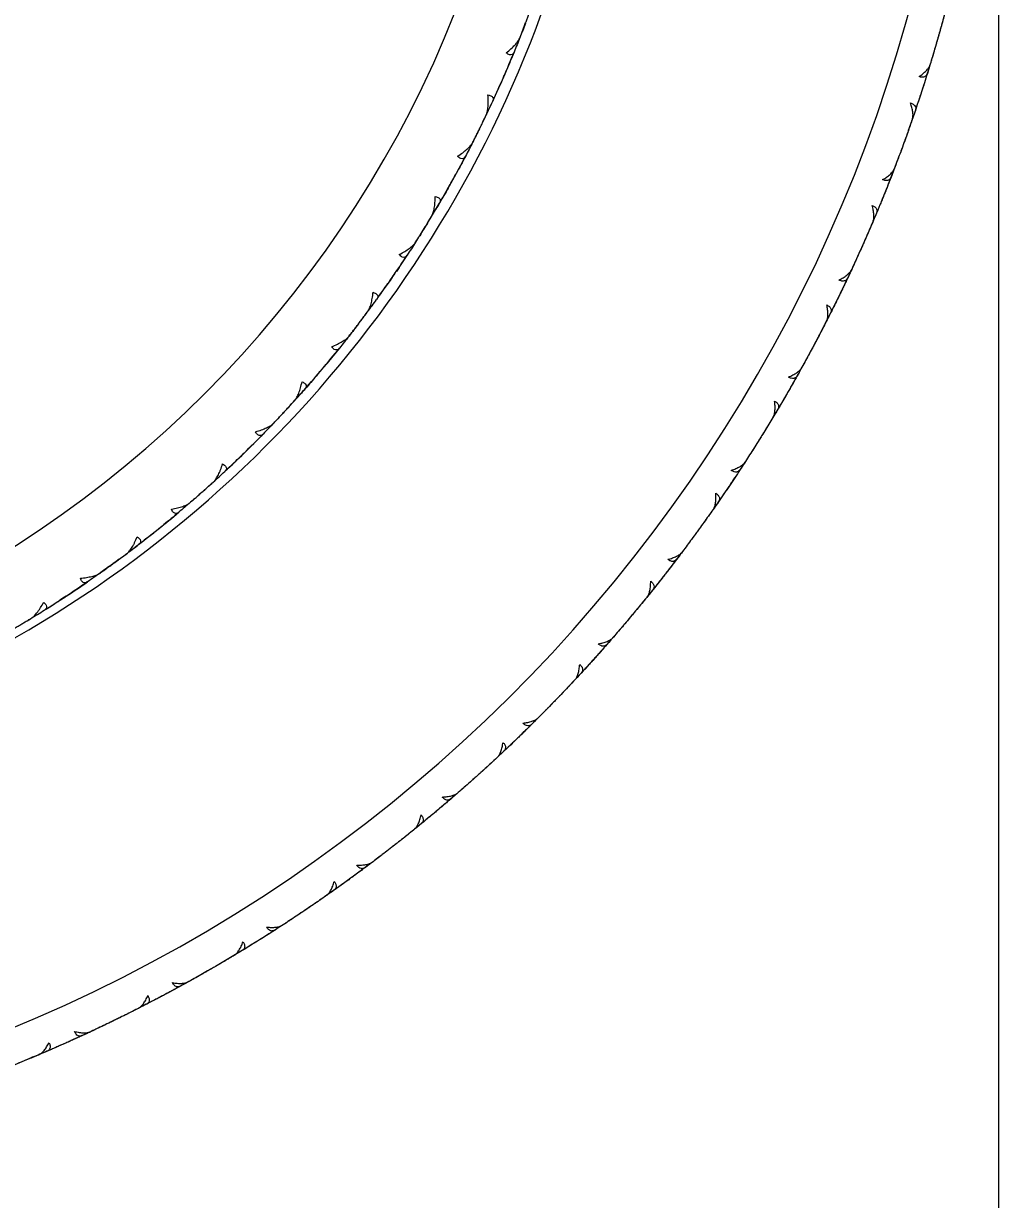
# Model space of a CAD drawing. Extents: x 1661 to 2451, y 0 to 579.
# Drawn here: x 2175.71 to 2189.65, y 501.89 to 518.7 of the extents above; entities that cross this region are included whole.
import ezdxf

# ---------------------------------------------------------------- set-up
doc = ezdxf.new("R2010")
doc.units = 0
doc.header["$LTSCALE"] = 10
doc.header["$MEASUREMENT"] = 0
doc.header["$PDMODE"] = 3
doc.header["$PDSIZE"] = -10
doc.layers.get('0').update_dxf_attribs({"linetype": 'CONTINUOUS'})
doc.layers.get('DEFPOINTS').update_dxf_attribs({"linetype": 'CONTINUOUS'})
doc.layers.add('1', color=7, linetype='CONTINUOUS')
doc.layers.add('2', color=7, linetype='CONTINUOUS', true_color=0xffffff)
doc.styles.add('Daelim Dimension', font='')
doc.styles.get('Daelim Dimension').set_extended_font_data('나눔고딕')
doc.dimstyles.new('DEFAULT', dxfattribs={"dimscale": 2, "dimtxt": 2, "dimasz": 2, "dimexe": 0, "dimexo": 2, "dimgap": 1, "dimtad": 1, "dimdec": 0, "dimzin": 9, "dimdsep": 46, "dimtxsty": 'Daelim Dimension', "dimcen": 0.5, "dimclrd": 5, "dimclre": 5, "dimclrt": 256, "dimadec": 1, "dimazin": 0, "dimtfac": 1, "dimtdec": 0, "dimtix": 1, "dimtmove": 0, "dimatfit": 3, "dimfxl": 1, "dimtolj": 1, "dimtzin": 1, "dimlwd": 9, "dimlwe": 9, "dimarcsym": 0})

# ---------------------------------------------------------------- blocks, each defined once
blk = doc.blocks.new('*D14')
at = {"color": 5, "lineweight": 9, "ltscale": 0.5, "transparency": 16777216}
for p, q in [((2017.276, 520.671), (2017.276, 490.276)), ((2189.649, 520.674), (2189.649, 490.276)), ((2021.276, 492.276), (2185.649, 492.276))]:
    blk.add_line(p, q, dxfattribs=at)
at = {"color": 5, "ltscale": 0.5, "transparency": 16777216}
for points in [[(2021.276, 492.943), (2021.276, 491.609), (2017.276, 492.276)], [(2185.649, 492.943), (2185.649, 491.609), (2189.649, 492.276)]]:
    blk.add_solid(points, dxfattribs=at)
at = {"layer": 'DEFPOINTS', "color": 0, "ltscale": 0.5, "transparency": 16777216}
for p in [(2017.276, 524.671), (2189.649, 524.674), (2189.649, 492.276)]:
    blk.add_point(p, dxfattribs=at)
at = {"color": 7, "ltscale": 0.5, "transparency": 16777216, "insert": (2103.463, 499.67), "char_height": 10, "attachment_point": 5, "style": 'Daelim Dimension'}
blk.add_mtext('\\A1;172', dxfattribs=at)

msp = doc.modelspace()

# ---------------------------------------------------------------- linework, layer by layer
at = {"layer": '1', "color": 7, "linetype": 'Continuous', "lineweight": 13}
msp.add_arc((2167.149, 524.674), 22, 207.2194, 0, dxfattribs=at)
at = {"layer": '1', "color": 7, "linetype": 'Continuous', "lineweight": 18}
msp.add_arc((2167.149, 524.674), 17, 252.7341, 349.8834, dxfattribs=at)
for points in [[(2188.913, 518.962), (2188.894, 518.891), (2188.855, 518.747), (2188.816, 518.604), (2188.795, 518.533)], [(2188.84, 518.692), (2188.838, 518.685), (2188.836, 518.678), (2188.834, 518.671)], [(2188.76, 518.41), (2188.74, 518.339), (2188.698, 518.197), (2188.654, 518.055), (2188.632, 517.984)], [(2188.778, 518.472), (2188.772, 518.451), (2188.766, 518.431), (2188.76, 518.411)], [(2188.795, 518.533), (2188.79, 518.512), (2188.784, 518.492), (2188.778, 518.472)], [(2188.72, 518.273), (2188.716, 518.259), (2188.712, 518.246), (2188.708, 518.232)], [(2188.654, 518.054), (2188.626, 517.963), (2188.597, 517.872), (2188.568, 517.781)], [(2188.568, 517.781), (2188.561, 517.761), (2188.555, 517.741), (2188.548, 517.721)], [(2188.528, 517.66), (2188.493, 517.553), (2188.457, 517.446), (2188.421, 517.339)], [(2188.548, 517.721), (2188.542, 517.701), (2188.535, 517.68), (2188.529, 517.66)], [(2188.461, 517.458), (2188.437, 517.388), (2188.389, 517.248), (2188.339, 517.108), (2188.314, 517.038)], [(2188.37, 517.194), (2188.367, 517.187), (2188.365, 517.18), (2188.363, 517.173)], [(2188.271, 516.918), (2188.245, 516.849), (2188.193, 516.71), (2188.14, 516.571), (2188.113, 516.502)], [(2188.293, 516.978), (2188.285, 516.958), (2188.278, 516.938), (2188.271, 516.918)], [(2188.314, 517.038), (2188.307, 517.018), (2188.3, 516.998), (2188.293, 516.978)], [(2188.221, 516.783), (2188.216, 516.77), (2188.211, 516.757), (2188.206, 516.744)], [(2188.14, 516.57), (2188.105, 516.481), (2188.07, 516.393), (2188.035, 516.304)], [(2188.011, 516.245), (2188.003, 516.225), (2187.995, 516.206), (2187.987, 516.186)], [(2188.035, 516.304), (2188.027, 516.284), (2188.019, 516.265), (2188.011, 516.245)], [(2187.987, 516.186), (2187.945, 516.081), (2187.901, 515.977), (2187.857, 515.873)], [(2187.906, 515.989), (2187.877, 515.921), (2187.819, 515.784), (2187.76, 515.648), (2187.73, 515.58)], [(2187.796, 515.732), (2187.794, 515.725), (2187.791, 515.719), (2187.788, 515.712)], [(2187.73, 515.58), (2187.721, 515.561), (2187.713, 515.541), (2187.704, 515.522)], [(2187.678, 515.464), (2187.648, 515.396), (2187.586, 515.261), (2187.524, 515.126), (2187.492, 515.059)], [(2187.704, 515.522), (2187.696, 515.503), (2187.687, 515.483), (2187.678, 515.464)], [(2187.619, 515.333), (2187.613, 515.32), (2187.607, 515.307), (2187.602, 515.295)], [(2187.523, 515.126), (2187.483, 515.039), (2187.442, 514.953), (2187.4, 514.867)], [(2187.344, 514.753), (2187.295, 514.652), (2187.244, 514.551), (2187.193, 514.45)], [(2187.372, 514.81), (2187.363, 514.791), (2187.354, 514.772), (2187.344, 514.753)], [(2187.4, 514.867), (2187.391, 514.848), (2187.382, 514.829), (2187.372, 514.81)], [(2187.25, 514.562), (2187.216, 514.496), (2187.149, 514.364), (2187.08, 514.232), (2187.046, 514.167)], [(2187.122, 514.313), (2187.119, 514.307), (2187.116, 514.3), (2187.112, 514.294)], [(2186.986, 514.054), (2186.951, 513.989), (2186.88, 513.858), (2186.808, 513.729), (2186.772, 513.664)], [(2187.016, 514.11), (2187.006, 514.092), (2186.996, 514.073), (2186.986, 514.054)], [(2187.046, 514.167), (2187.036, 514.148), (2187.026, 514.129), (2187.016, 514.11)], [(2186.918, 513.928), (2186.911, 513.915), (2186.904, 513.903), (2186.898, 513.891)], [(2186.808, 513.728), (2186.761, 513.645), (2186.714, 513.562), (2186.667, 513.479)], [(2186.603, 513.368), (2186.546, 513.271), (2186.489, 513.174), (2186.431, 513.077)], [(2186.635, 513.424), (2186.624, 513.405), (2186.614, 513.387), (2186.603, 513.369)], [(2186.667, 513.479), (2186.656, 513.46), (2186.646, 513.442), (2186.635, 513.424)], [(2186.495, 513.185), (2186.457, 513.121), (2186.381, 512.994), (2186.303, 512.867), (2186.264, 512.804)], [(2186.351, 512.945), (2186.347, 512.939), (2186.343, 512.933), (2186.34, 512.927)], [(2186.197, 512.696), (2186.157, 512.634), (2186.078, 512.508), (2185.997, 512.384), (2185.956, 512.322)], [(2186.231, 512.75), (2186.219, 512.732), (2186.208, 512.714), (2186.197, 512.697)], [(2186.264, 512.804), (2186.253, 512.786), (2186.242, 512.768), (2186.231, 512.75)], [(2186.12, 512.575), (2186.112, 512.563), (2186.105, 512.551), (2186.097, 512.54)], [(2185.996, 512.383), (2185.944, 512.303), (2185.892, 512.224), (2185.838, 512.145)], [(2185.767, 512.039), (2185.704, 511.946), (2185.64, 511.853), (2185.575, 511.76)], [(2185.803, 512.092), (2185.791, 512.074), (2185.779, 512.057), (2185.767, 512.039)], [(2185.838, 512.144), (2185.826, 512.127), (2185.815, 512.109), (2185.803, 512.092)], [(2185.647, 511.863), (2185.605, 511.802), (2185.52, 511.681), (2185.433, 511.56), (2185.39, 511.5)], [(2185.486, 511.634), (2185.482, 511.629), (2185.478, 511.623), (2185.474, 511.617)], [(2185.315, 511.397), (2185.271, 511.337), (2185.183, 511.218), (2185.094, 511.099), (2185.049, 511.04)], [(2185.352, 511.448), (2185.34, 511.431), (2185.327, 511.414), (2185.315, 511.397)], [(2185.39, 511.5), (2185.377, 511.483), (2185.365, 511.466), (2185.352, 511.448)], [(2185.23, 511.281), (2185.221, 511.27), (2185.213, 511.259), (2185.205, 511.247)], [(2185.093, 511.099), (2185.035, 511.022), (2184.977, 510.947), (2184.919, 510.871)], [(2184.919, 510.871), (2184.906, 510.855), (2184.893, 510.838), (2184.88, 510.821)], [(2184.84, 510.771), (2184.771, 510.682), (2184.7, 510.594), (2184.629, 510.506)], [(2184.88, 510.821), (2184.867, 510.804), (2184.854, 510.788), (2184.841, 510.771)], [(2184.708, 510.604), (2184.662, 510.546), (2184.568, 510.431), (2184.474, 510.317), (2184.426, 510.26)], [(2184.532, 510.387), (2184.527, 510.382), (2184.523, 510.376), (2184.518, 510.37)], [(2184.385, 510.211), (2184.372, 510.195), (2184.358, 510.178), (2184.345, 510.162)], [(2184.426, 510.26), (2184.413, 510.243), (2184.399, 510.227), (2184.385, 510.211)], [(2184.344, 510.162), (2184.297, 510.105), (2184.2, 509.992), (2184.103, 509.88), (2184.054, 509.825)], [(2184.251, 510.053), (2184.242, 510.042), (2184.233, 510.031), (2184.224, 510.021)], [(2184.102, 509.88), (2184.04, 509.808), (2183.976, 509.737), (2183.913, 509.665)], [(2183.828, 509.571), (2183.752, 509.487), (2183.675, 509.404), (2183.598, 509.322)], [(2183.87, 509.618), (2183.856, 509.602), (2183.842, 509.587), (2183.828, 509.571)], [(2183.913, 509.665), (2183.899, 509.65), (2183.884, 509.634), (2183.87, 509.618)], [(2183.684, 509.414), (2183.634, 509.359), (2183.533, 509.251), (2183.43, 509.143), (2183.379, 509.09)], [(2183.493, 509.209), (2183.488, 509.204), (2183.483, 509.199), (2183.478, 509.194)], [(2183.29, 508.998), (2183.239, 508.945), (2183.135, 508.839), (2183.03, 508.734), (2182.977, 508.682)], [(2183.335, 509.044), (2183.32, 509.029), (2183.305, 509.013), (2183.29, 508.998)], [(2183.379, 509.089), (2183.364, 509.074), (2183.349, 509.059), (2183.335, 509.044)], [(2183.19, 508.895), (2183.18, 508.885), (2183.17, 508.875), (2183.16, 508.865)], [(2183.029, 508.733), (2182.962, 508.666), (2182.894, 508.599), (2182.825, 508.533)], [(2182.825, 508.533), (2182.81, 508.518), (2182.795, 508.503), (2182.779, 508.488)], [(2182.733, 508.444), (2182.652, 508.366), (2182.57, 508.288), (2182.487, 508.212)], [(2182.779, 508.488), (2182.764, 508.474), (2182.749, 508.459), (2182.734, 508.444)], [(2182.579, 508.298), (2182.525, 508.247), (2182.417, 508.145), (2182.307, 508.045), (2182.252, 507.995)], [(2182.252, 507.995), (2182.236, 507.981), (2182.221, 507.967), (2182.205, 507.953)], [(2182.374, 508.107), (2182.369, 508.102), (2182.364, 508.097), (2182.358, 508.092)], [(2182.158, 507.91), (2182.102, 507.861), (2181.991, 507.762), (2181.879, 507.665), (2181.823, 507.617)], [(2182.205, 507.953), (2182.189, 507.939), (2182.173, 507.924), (2182.158, 507.91)], [(2181.878, 507.665), (2181.806, 507.602), (2181.734, 507.54), (2181.661, 507.479)], [(2182.05, 507.815), (2182.04, 507.805), (2182.029, 507.796), (2182.019, 507.787)], [(2181.563, 507.397), (2181.477, 507.324), (2181.389, 507.253), (2181.302, 507.182)], [(2181.612, 507.438), (2181.596, 507.424), (2181.58, 507.41), (2181.564, 507.397)], [(2181.661, 507.478), (2181.645, 507.465), (2181.628, 507.451), (2181.612, 507.438)], [(2181.399, 507.261), (2181.342, 507.214), (2181.227, 507.121), (2181.11, 507.028), (2181.052, 506.983)], [(2181.052, 506.982), (2181.035, 506.969), (2181.019, 506.956), (2181.002, 506.943)], [(2181.182, 507.085), (2181.176, 507.081), (2181.17, 507.076), (2181.165, 507.072)], [(2180.952, 506.904), (2180.893, 506.859), (2180.775, 506.768), (2180.657, 506.679), (2180.597, 506.635)], [(2180.838, 506.816), (2180.827, 506.808), (2180.816, 506.799), (2180.804, 506.791)], [(2181.002, 506.943), (2180.985, 506.93), (2180.969, 506.917), (2180.952, 506.904)], [(2180.656, 506.679), (2180.58, 506.621), (2180.503, 506.564), (2180.426, 506.508)], [(2180.426, 506.508), (2180.409, 506.496), (2180.392, 506.483), (2180.375, 506.471)], [(2180.15, 506.31), (2180.089, 506.267), (2179.968, 506.182), (2179.846, 506.098), (2179.784, 506.056)], [(2180.323, 506.433), (2180.232, 506.367), (2180.14, 506.302), (2180.047, 506.237)], [(2180.375, 506.471), (2180.358, 506.458), (2180.34, 506.446), (2180.323, 506.433)], [(2179.921, 506.149), (2179.915, 506.145), (2179.909, 506.141), (2179.903, 506.137)], [(2179.678, 505.985), (2179.617, 505.943), (2179.493, 505.861), (2179.369, 505.78), (2179.306, 505.74)], [(2179.731, 506.02), (2179.714, 506.008), (2179.696, 505.997), (2179.679, 505.985)], [(2179.784, 506.056), (2179.766, 506.044), (2179.749, 506.032), (2179.731, 506.02)], [(2179.559, 505.905), (2179.547, 505.897), (2179.535, 505.89), (2179.524, 505.882)], [(2179.368, 505.78), (2179.288, 505.728), (2179.207, 505.677), (2179.127, 505.626)], [(2179.019, 505.559), (2178.923, 505.499), (2178.826, 505.44), (2178.73, 505.382)], [(2179.073, 505.592), (2179.055, 505.581), (2179.037, 505.57), (2179.019, 505.559)], [(2179.127, 505.626), (2179.109, 505.615), (2179.091, 505.604), (2179.073, 505.592)], [(2178.837, 505.447), (2178.774, 505.409), (2178.647, 505.332), (2178.519, 505.257), (2178.455, 505.22)], [(2178.597, 505.304), (2178.591, 505.3), (2178.585, 505.296), (2178.579, 505.293)], [(2178.344, 505.156), (2178.28, 505.119), (2178.151, 505.046), (2178.021, 504.974), (2177.956, 504.939)], [(2178.399, 505.188), (2178.381, 505.177), (2178.363, 505.167), (2178.344, 505.156)], [(2178.454, 505.22), (2178.436, 505.209), (2178.418, 505.199), (2178.399, 505.188)], [(2178.02, 504.974), (2177.937, 504.928), (2177.853, 504.882), (2177.769, 504.837)], [(2178.219, 505.085), (2178.207, 505.078), (2178.195, 505.071), (2178.183, 505.064)], [(2177.713, 504.807), (2177.694, 504.797), (2177.675, 504.787), (2177.657, 504.777)], [(2177.769, 504.837), (2177.75, 504.827), (2177.731, 504.817), (2177.713, 504.807)], [(2177.468, 504.679), (2177.402, 504.645), (2177.27, 504.578), (2177.137, 504.511), (2177.07, 504.479)], [(2177.656, 504.777), (2177.556, 504.725), (2177.456, 504.673), (2177.356, 504.622)], [(2177.07, 504.479), (2177.051, 504.469), (2177.032, 504.46), (2177.013, 504.451)], [(2177.218, 504.552), (2177.212, 504.549), (2177.205, 504.546), (2177.199, 504.542)], [(2176.956, 504.423), (2176.889, 504.39), (2176.755, 504.326), (2176.62, 504.264), (2176.553, 504.233)], [(2176.826, 504.361), (2176.813, 504.355), (2176.801, 504.349), (2176.788, 504.343)], [(2177.013, 504.451), (2176.994, 504.441), (2176.975, 504.432), (2176.956, 504.423)], [(2176.359, 504.145), (2176.34, 504.136), (2176.32, 504.127), (2176.301, 504.119)], [(2176.62, 504.264), (2176.533, 504.223), (2176.446, 504.184), (2176.359, 504.145)], [(2176.048, 504.008), (2175.98, 503.979), (2175.843, 503.921), (2175.706, 503.864), (2175.637, 503.836)], [(2176.243, 504.093), (2176.14, 504.047), (2176.036, 504.002), (2175.932, 503.958)], [(2176.301, 504.119), (2176.282, 504.11), (2176.262, 504.102), (2176.243, 504.093)], [(2175.79, 503.899), (2175.783, 503.896), (2175.777, 503.893), (2175.77, 503.891)]]:
    msp.add_open_spline(points, degree=3, dxfattribs=at)
for points, weights in [([(2188.88, 518.839), (2188.781, 518.471), (2188.67, 518.106)], [1, 0.999856305361, 1]), ([(2188.632, 517.984), (2188.55, 517.72), (2188.461, 517.458)], [1, 0.9999245188, 1]), ([(2188.42, 517.338), (2188.296, 516.977), (2188.159, 516.621)], [1, 0.999856305361, 1]), ([(2188.113, 516.502), (2188.013, 516.244), (2187.906, 515.989)], [1, 0.9999245188, 1]), ([(2187.856, 515.872), (2187.707, 515.521), (2187.546, 515.175)], [1, 0.999856305361, 1]), ([(2187.492, 515.059), (2187.374, 514.809), (2187.25, 514.562)], [1, 0.999924518799, 1]), ([(2187.192, 514.449), (2187.019, 514.109), (2186.834, 513.775)], [1, 0.999856305361, 1]), ([(2186.772, 513.664), (2186.637, 513.423), (2186.495, 513.185)], [1, 0.9999245188, 1]), ([(2186.43, 513.076), (2186.233, 512.749), (2186.026, 512.429)], [1, 0.999856305361, 1]), ([(2185.956, 512.322), (2185.804, 512.091), (2185.647, 511.863)], [1, 0.9999245188, 1]), ([(2185.574, 511.759), (2185.355, 511.446), (2185.126, 511.142)], [1, 0.999856305361, 1]), ([(2185.049, 511.04), (2184.881, 510.82), (2184.708, 510.604)], [1, 0.9999245188, 1]), ([(2184.628, 510.505), (2184.388, 510.209), (2184.138, 509.921)], [1, 0.999856305361, 1]), ([(2184.054, 509.825), (2183.872, 509.617), (2183.684, 509.414)], [1, 0.999924518799, 1]), ([(2183.597, 509.32), (2183.337, 509.041), (2183.067, 508.772)], [1, 0.999856305361, 1]), ([(2182.977, 508.682), (2182.78, 508.487), (2182.579, 508.298)], [1, 0.9999245188, 1]), ([(2182.486, 508.21), (2182.207, 507.95), (2181.919, 507.7)], [1, 0.999856305361, 1]), ([(2181.823, 507.617), (2181.613, 507.436), (2181.399, 507.261)], [1, 0.9999245188, 1]), ([(2181.3, 507.181), (2181.004, 506.941), (2180.699, 506.711)], [1, 0.999856305361, 1]), ([(2180.597, 506.635), (2180.376, 506.469), (2180.15, 506.31)], [1, 0.9999245188, 1]), ([(2180.046, 506.236), (2179.733, 506.018), (2179.413, 505.81)], [1, 0.999856305361, 1]), ([(2179.306, 505.74), (2179.074, 505.591), (2178.837, 505.447)], [1, 0.9999245188, 1]), ([(2178.728, 505.381), (2178.401, 505.185), (2178.068, 505)], [1, 0.999856305361, 1]), ([(2177.956, 504.939), (2177.713, 504.806), (2177.468, 504.679)], [1, 0.9999245188, 1]), ([(2177.354, 504.621), (2177.014, 504.448), (2176.669, 504.286)], [1, 0.999856305361, 1]), ([(2176.553, 504.233), (2176.302, 504.117), (2176.048, 504.008)], [1, 0.9999245188, 1]), ([(2175.931, 503.958), (2175.579, 503.809), (2175.223, 503.672)], [1, 0.999856305361, 1])]:
    msp.add_rational_spline(points, weights, degree=2, dxfattribs=at)
for points, knots in [([(2188.514, 517.94), (2188.534, 517.954), (2188.553, 517.968), (2188.587, 517.996), (2188.602, 518.01), (2188.622, 518.031), (2188.629, 518.038), (2188.64, 518.052), (2188.645, 518.059), (2188.659, 518.079), (2188.666, 518.093), (2188.67, 518.106)], [0, 0, 0, 0, 0.25, 0.25, 0.5, 0.5, 0.625, 0.625, 0.75, 0.75, 1, 1, 1, 1]), ([(2188.632, 517.984), (2188.629, 517.973), (2188.623, 517.963), (2188.613, 517.951), (2188.61, 517.948), (2188.601, 517.941), (2188.597, 517.939), (2188.582, 517.933), (2188.57, 517.931), (2188.551, 517.932), (2188.544, 517.933), (2188.529, 517.936), (2188.522, 517.938), (2188.514, 517.94)], [0, 0, 0, 0, 0.25, 0.25, 0.375, 0.375, 0.5, 0.5, 0.75, 0.75, 0.875, 0.875, 1, 1, 1, 1]), ([(2188.42, 517.338), (2188.424, 517.351), (2188.427, 517.365), (2188.428, 517.398), (2188.427, 517.416), (2188.422, 517.455), (2188.418, 517.475), (2188.406, 517.518), (2188.399, 517.54), (2188.391, 517.563)], [0, 0, 0, 0, 0.25, 0.25, 0.5, 0.5, 0.75, 0.75, 1, 1, 1, 1]), ([(2188.391, 517.563), (2188.407, 517.558), (2188.42, 517.552), (2188.437, 517.541), (2188.442, 517.537), (2188.45, 517.529), (2188.453, 517.525), (2188.462, 517.511), (2188.465, 517.501), (2188.466, 517.486), (2188.466, 517.48), (2188.464, 517.469), (2188.463, 517.464), (2188.461, 517.458)], [0, 0, 0, 0, 0.25, 0.25, 0.375, 0.375, 0.5, 0.5, 0.75, 0.75, 0.875, 0.875, 1, 1, 1, 1]), ([(2187.992, 516.467), (2188.013, 516.479), (2188.033, 516.491), (2188.069, 516.517), (2188.085, 516.53), (2188.107, 516.549), (2188.113, 516.556), (2188.126, 516.569), (2188.131, 516.575), (2188.147, 516.595), (2188.154, 516.608), (2188.159, 516.621)], [0, 0, 0, 0, 0.25, 0.25, 0.5, 0.5, 0.625, 0.625, 0.75, 0.75, 1, 1, 1, 1]), ([(2188.113, 516.502), (2188.109, 516.491), (2188.103, 516.481), (2188.092, 516.47), (2188.088, 516.467), (2188.079, 516.461), (2188.075, 516.459), (2188.059, 516.454), (2188.048, 516.453), (2188.028, 516.456), (2188.022, 516.457), (2188.007, 516.461), (2188, 516.463), (2187.992, 516.467)], [0, 0, 0, 0, 0.25, 0.25, 0.375, 0.375, 0.5, 0.5, 0.75, 0.75, 0.875, 0.875, 1, 1, 1, 1]), ([(2187.856, 515.872), (2187.862, 515.884), (2187.865, 515.899), (2187.869, 515.931), (2187.869, 515.949), (2187.867, 515.988), (2187.864, 516.009), (2187.856, 516.052), (2187.85, 516.075), (2187.843, 516.099)], [0, 0, 0, 0, 0.25, 0.25, 0.5, 0.5, 0.75, 0.75, 1, 1, 1, 1]), ([(2187.843, 516.099), (2187.859, 516.093), (2187.872, 516.085), (2187.887, 516.074), (2187.892, 516.069), (2187.9, 516.061), (2187.903, 516.056), (2187.911, 516.042), (2187.913, 516.032), (2187.913, 516.016), (2187.912, 516.011), (2187.91, 516), (2187.908, 515.995), (2187.906, 515.989)], [0, 0, 0, 0, 0.25, 0.25, 0.375, 0.375, 0.5, 0.5, 0.75, 0.75, 0.875, 0.875, 1, 1, 1, 1]), ([(2187.369, 515.033), (2187.391, 515.043), (2187.411, 515.055), (2187.449, 515.077), (2187.466, 515.089), (2187.489, 515.107), (2187.496, 515.113), (2187.509, 515.125), (2187.515, 515.132), (2187.532, 515.15), (2187.54, 515.162), (2187.546, 515.175)], [0, 0, 0, 0, 0.25, 0.25, 0.5, 0.5, 0.625, 0.625, 0.75, 0.75, 1, 1, 1, 1]), ([(2187.492, 515.059), (2187.487, 515.049), (2187.481, 515.04), (2187.469, 515.029), (2187.465, 515.026), (2187.456, 515.021), (2187.451, 515.02), (2187.435, 515.016), (2187.424, 515.016), (2187.404, 515.019), (2187.398, 515.021), (2187.384, 515.026), (2187.376, 515.029), (2187.369, 515.033)], [0, 0, 0, 0, 0.25, 0.25, 0.375, 0.375, 0.5, 0.5, 0.75, 0.75, 0.875, 0.875, 1, 1, 1, 1]), ([(2187.192, 514.449), (2187.198, 514.461), (2187.203, 514.475), (2187.209, 514.507), (2187.21, 514.525), (2187.21, 514.564), (2187.209, 514.585), (2187.204, 514.629), (2187.2, 514.652), (2187.195, 514.676)], [0, 0, 0, 0, 0.25, 0.25, 0.5, 0.5, 0.75, 0.75, 1, 1, 1, 1]), ([(2187.195, 514.676), (2187.21, 514.669), (2187.222, 514.661), (2187.237, 514.648), (2187.241, 514.643), (2187.248, 514.634), (2187.251, 514.629), (2187.258, 514.615), (2187.26, 514.604), (2187.259, 514.589), (2187.258, 514.584), (2187.254, 514.573), (2187.252, 514.568), (2187.25, 514.562)], [0, 0, 0, 0, 0.25, 0.25, 0.375, 0.375, 0.5, 0.5, 0.75, 0.75, 0.875, 0.875, 1, 1, 1, 1]), ([(2186.647, 513.646), (2186.67, 513.655), (2186.691, 513.665), (2186.73, 513.685), (2186.748, 513.695), (2186.772, 513.712), (2186.78, 513.717), (2186.794, 513.728), (2186.8, 513.734), (2186.818, 513.751), (2186.827, 513.763), (2186.834, 513.775)], [0, 0, 0, 0, 0.25, 0.25, 0.5, 0.5, 0.625, 0.625, 0.75, 0.75, 1, 1, 1, 1]), ([(2186.772, 513.664), (2186.766, 513.653), (2186.759, 513.645), (2186.747, 513.635), (2186.742, 513.633), (2186.733, 513.629), (2186.728, 513.627), (2186.712, 513.624), (2186.7, 513.625), (2186.682, 513.63), (2186.675, 513.632), (2186.661, 513.638), (2186.654, 513.641), (2186.647, 513.646)], [0, 0, 0, 0, 0.25, 0.25, 0.375, 0.375, 0.5, 0.5, 0.75, 0.75, 0.875, 0.875, 1, 1, 1, 1]), ([(2186.43, 513.076), (2186.437, 513.087), (2186.442, 513.101), (2186.451, 513.133), (2186.453, 513.151), (2186.456, 513.19), (2186.456, 513.21), (2186.454, 513.255), (2186.452, 513.278), (2186.449, 513.302)], [0, 0, 0, 0, 0.25, 0.25, 0.5, 0.5, 0.75, 0.75, 1, 1, 1, 1]), ([(2186.449, 513.302), (2186.463, 513.294), (2186.475, 513.285), (2186.489, 513.271), (2186.493, 513.266), (2186.499, 513.256), (2186.502, 513.251), (2186.507, 513.236), (2186.508, 513.226), (2186.506, 513.211), (2186.505, 513.206), (2186.501, 513.195), (2186.498, 513.19), (2186.495, 513.185)], [0, 0, 0, 0, 0.25, 0.25, 0.375, 0.375, 0.5, 0.5, 0.75, 0.75, 0.875, 0.875, 1, 1, 1, 1]), ([(2185.83, 512.312), (2185.854, 512.32), (2185.875, 512.328), (2185.916, 512.346), (2185.934, 512.355), (2185.959, 512.369), (2185.967, 512.374), (2185.982, 512.385), (2185.989, 512.39), (2186.008, 512.406), (2186.018, 512.417), (2186.026, 512.429)], [0, 0, 0, 0, 0.25, 0.25, 0.5, 0.5, 0.625, 0.625, 0.75, 0.75, 1, 1, 1, 1]), ([(2185.956, 512.322), (2185.949, 512.312), (2185.942, 512.304), (2185.929, 512.295), (2185.924, 512.293), (2185.915, 512.289), (2185.91, 512.288), (2185.894, 512.287), (2185.882, 512.288), (2185.864, 512.294), (2185.857, 512.297), (2185.844, 512.304), (2185.837, 512.308), (2185.83, 512.312)], [0, 0, 0, 0, 0.25, 0.25, 0.375, 0.375, 0.5, 0.5, 0.75, 0.75, 0.875, 0.875, 1, 1, 1, 1]), ([(2185.574, 511.759), (2185.582, 511.77), (2185.588, 511.784), (2185.599, 511.815), (2185.602, 511.832), (2185.608, 511.871), (2185.61, 511.892), (2185.611, 511.936), (2185.61, 511.959), (2185.608, 511.984)], [0, 0, 0, 0, 0.25, 0.25, 0.5, 0.5, 0.75, 0.75, 1, 1, 1, 1]), ([(2185.608, 511.984), (2185.622, 511.974), (2185.633, 511.965), (2185.646, 511.95), (2185.65, 511.945), (2185.655, 511.935), (2185.658, 511.929), (2185.662, 511.914), (2185.662, 511.904), (2185.659, 511.888), (2185.658, 511.883), (2185.653, 511.873), (2185.65, 511.868), (2185.647, 511.863)], [0, 0, 0, 0, 0.25, 0.25, 0.375, 0.375, 0.5, 0.5, 0.75, 0.75, 0.875, 0.875, 1, 1, 1, 1]), ([(2184.922, 511.04), (2184.946, 511.046), (2184.969, 511.052), (2185.01, 511.067), (2185.029, 511.075), (2185.055, 511.087), (2185.064, 511.092), (2185.079, 511.101), (2185.086, 511.106), (2185.106, 511.12), (2185.117, 511.131), (2185.126, 511.142)], [0, 0, 0, 0, 0.25, 0.25, 0.5, 0.5, 0.625, 0.625, 0.75, 0.75, 1, 1, 1, 1]), ([(2185.049, 511.04), (2185.041, 511.031), (2185.033, 511.023), (2185.02, 511.015), (2185.015, 511.013), (2185.005, 511.011), (2185, 511.01), (2184.984, 511.009), (2184.973, 511.011), (2184.954, 511.019), (2184.948, 511.022), (2184.935, 511.03), (2184.929, 511.034), (2184.922, 511.04)], [0, 0, 0, 0, 0.25, 0.25, 0.375, 0.375, 0.5, 0.5, 0.75, 0.75, 0.875, 0.875, 1, 1, 1, 1]), ([(2184.628, 510.505), (2184.637, 510.516), (2184.644, 510.529), (2184.657, 510.559), (2184.662, 510.576), (2184.67, 510.614), (2184.673, 510.635), (2184.677, 510.679), (2184.678, 510.702), (2184.678, 510.727)], [0, 0, 0, 0, 0.25, 0.25, 0.5, 0.5, 0.75, 0.75, 1, 1, 1, 1]), ([(2184.678, 510.727), (2184.691, 510.717), (2184.702, 510.706), (2184.714, 510.691), (2184.717, 510.685), (2184.722, 510.675), (2184.724, 510.669), (2184.727, 510.654), (2184.727, 510.643), (2184.722, 510.628), (2184.72, 510.623), (2184.715, 510.614), (2184.712, 510.609), (2184.708, 510.604)], [0, 0, 0, 0, 0.25, 0.25, 0.375, 0.375, 0.5, 0.5, 0.75, 0.75, 0.875, 0.875, 1, 1, 1, 1]), ([(2183.928, 509.833), (2183.952, 509.837), (2183.975, 509.842), (2184.017, 509.854), (2184.037, 509.86), (2184.064, 509.871), (2184.073, 509.875), (2184.089, 509.883), (2184.096, 509.888), (2184.117, 509.901), (2184.129, 509.91), (2184.138, 509.921)], [0, 0, 0, 0, 0.25, 0.25, 0.5, 0.5, 0.625, 0.625, 0.75, 0.75, 1, 1, 1, 1]), ([(2184.054, 509.825), (2184.046, 509.816), (2184.038, 509.809), (2184.024, 509.802), (2184.019, 509.8), (2184.009, 509.798), (2184.003, 509.798), (2183.987, 509.798), (2183.976, 509.802), (2183.959, 509.81), (2183.953, 509.814), (2183.94, 509.822), (2183.934, 509.827), (2183.928, 509.833)], [0, 0, 0, 0, 0.25, 0.25, 0.375, 0.375, 0.5, 0.5, 0.75, 0.75, 0.875, 0.875, 1, 1, 1, 1]), ([(2183.597, 509.32), (2183.607, 509.33), (2183.615, 509.343), (2183.629, 509.372), (2183.636, 509.389), (2183.647, 509.426), (2183.651, 509.447), (2183.658, 509.49), (2183.661, 509.514), (2183.663, 509.538)], [0, 0, 0, 0, 0.25, 0.25, 0.5, 0.5, 0.75, 0.75, 1, 1, 1, 1]), ([(2183.663, 509.538), (2183.675, 509.527), (2183.685, 509.516), (2183.695, 509.499), (2183.698, 509.494), (2183.702, 509.483), (2183.704, 509.478), (2183.706, 509.462), (2183.705, 509.451), (2183.7, 509.437), (2183.697, 509.432), (2183.692, 509.423), (2183.688, 509.418), (2183.684, 509.414)], [0, 0, 0, 0, 0.25, 0.25, 0.375, 0.375, 0.5, 0.5, 0.75, 0.75, 0.875, 0.875, 1, 1, 1, 1]), ([(2182.852, 508.699), (2182.876, 508.701), (2182.899, 508.705), (2182.943, 508.713), (2182.963, 508.718), (2182.99, 508.728), (2182.999, 508.731), (2183.016, 508.738), (2183.024, 508.741), (2183.045, 508.753), (2183.058, 508.762), (2183.067, 508.772)], [0, 0, 0, 0, 0.25, 0.25, 0.5, 0.5, 0.625, 0.625, 0.75, 0.75, 1, 1, 1, 1]), ([(2182.977, 508.682), (2182.969, 508.673), (2182.959, 508.667), (2182.945, 508.661), (2182.94, 508.66), (2182.93, 508.658), (2182.925, 508.658), (2182.909, 508.66), (2182.898, 508.664), (2182.881, 508.674), (2182.875, 508.678), (2182.864, 508.687), (2182.858, 508.693), (2182.852, 508.699)], [0, 0, 0, 0, 0.25, 0.25, 0.375, 0.375, 0.5, 0.5, 0.75, 0.75, 0.875, 0.875, 1, 1, 1, 1]), ([(2182.486, 508.21), (2182.496, 508.22), (2182.505, 508.232), (2182.522, 508.26), (2182.529, 508.276), (2182.543, 508.313), (2182.549, 508.333), (2182.559, 508.376), (2182.563, 508.399), (2182.567, 508.423)], [0, 0, 0, 0, 0.25, 0.25, 0.5, 0.5, 0.75, 0.75, 1, 1, 1, 1]), ([(2182.567, 508.423), (2182.578, 508.411), (2182.587, 508.399), (2182.597, 508.382), (2182.599, 508.376), (2182.602, 508.365), (2182.604, 508.36), (2182.605, 508.344), (2182.603, 508.334), (2182.597, 508.319), (2182.594, 508.315), (2182.587, 508.306), (2182.584, 508.302), (2182.579, 508.298)], [0, 0, 0, 0, 0.25, 0.25, 0.375, 0.375, 0.5, 0.5, 0.75, 0.75, 0.875, 0.875, 1, 1, 1, 1]), ([(2181.699, 507.642), (2181.724, 507.643), (2181.747, 507.645), (2181.791, 507.651), (2181.811, 507.654), (2181.839, 507.661), (2181.848, 507.664), (2181.865, 507.67), (2181.874, 507.673), (2181.896, 507.683), (2181.909, 507.691), (2181.919, 507.7)], [0, 0, 0, 0, 0.25, 0.25, 0.5, 0.5, 0.625, 0.625, 0.75, 0.75, 1, 1, 1, 1]), ([(2181.823, 507.617), (2181.814, 507.609), (2181.804, 507.603), (2181.79, 507.598), (2181.785, 507.597), (2181.774, 507.597), (2181.769, 507.597), (2181.753, 507.6), (2181.743, 507.604), (2181.726, 507.615), (2181.721, 507.62), (2181.71, 507.63), (2181.705, 507.636), (2181.699, 507.642)], [0, 0, 0, 0, 0.25, 0.25, 0.375, 0.375, 0.5, 0.5, 0.75, 0.75, 0.875, 0.875, 1, 1, 1, 1]), ([(2181.3, 507.181), (2181.311, 507.189), (2181.321, 507.2), (2181.339, 507.227), (2181.348, 507.243), (2181.364, 507.279), (2181.371, 507.298), (2181.384, 507.341), (2181.39, 507.363), (2181.395, 507.387)], [0, 0, 0, 0, 0.25, 0.25, 0.5, 0.5, 0.75, 0.75, 1, 1, 1, 1]), ([(2181.395, 507.387), (2181.406, 507.375), (2181.414, 507.362), (2181.422, 507.344), (2181.424, 507.338), (2181.427, 507.327), (2181.428, 507.321), (2181.428, 507.305), (2181.425, 507.295), (2181.418, 507.282), (2181.415, 507.277), (2181.408, 507.269), (2181.404, 507.265), (2181.399, 507.261)], [0, 0, 0, 0, 0.25, 0.25, 0.375, 0.375, 0.5, 0.5, 0.75, 0.75, 0.875, 0.875, 1, 1, 1, 1]), ([(2180.476, 506.669), (2180.5, 506.668), (2180.524, 506.668), (2180.568, 506.671), (2180.588, 506.673), (2180.617, 506.678), (2180.626, 506.68), (2180.644, 506.685), (2180.652, 506.687), (2180.675, 506.696), (2180.688, 506.703), (2180.699, 506.711)], [0, 0, 0, 0, 0.25, 0.25, 0.5, 0.5, 0.625, 0.625, 0.75, 0.75, 1, 1, 1, 1]), ([(2180.597, 506.635), (2180.588, 506.627), (2180.578, 506.622), (2180.563, 506.619), (2180.558, 506.618), (2180.547, 506.618), (2180.542, 506.619), (2180.527, 506.623), (2180.516, 506.628), (2180.501, 506.64), (2180.496, 506.645), (2180.486, 506.656), (2180.481, 506.662), (2180.476, 506.669)], [0, 0, 0, 0, 0.25, 0.25, 0.375, 0.375, 0.5, 0.5, 0.75, 0.75, 0.875, 0.875, 1, 1, 1, 1]), ([(2180.046, 506.236), (2180.057, 506.244), (2180.068, 506.255), (2180.088, 506.28), (2180.098, 506.295), (2180.116, 506.33), (2180.125, 506.349), (2180.141, 506.39), (2180.148, 506.412), (2180.155, 506.436)], [0, 0, 0, 0, 0.25, 0.25, 0.5, 0.5, 0.75, 0.75, 1, 1, 1, 1]), ([(2180.155, 506.436), (2180.165, 506.422), (2180.172, 506.409), (2180.179, 506.391), (2180.18, 506.385), (2180.182, 506.373), (2180.183, 506.368), (2180.182, 506.352), (2180.178, 506.342), (2180.17, 506.329), (2180.167, 506.325), (2180.159, 506.317), (2180.155, 506.313), (2180.15, 506.31)], [0, 0, 0, 0, 0.25, 0.25, 0.375, 0.375, 0.5, 0.5, 0.75, 0.75, 0.875, 0.875, 1, 1, 1, 1]), ([(2179.187, 505.783), (2179.212, 505.781), (2179.235, 505.779), (2179.279, 505.779), (2179.3, 505.779), (2179.329, 505.782), (2179.338, 505.784), (2179.356, 505.787), (2179.364, 505.789), (2179.388, 505.796), (2179.402, 505.802), (2179.413, 505.81)], [0, 0, 0, 0, 0.25, 0.25, 0.5, 0.5, 0.625, 0.625, 0.75, 0.75, 1, 1, 1, 1]), ([(2179.306, 505.74), (2179.296, 505.734), (2179.286, 505.73), (2179.271, 505.727), (2179.266, 505.727), (2179.255, 505.727), (2179.25, 505.729), (2179.235, 505.734), (2179.225, 505.74), (2179.211, 505.753), (2179.206, 505.758), (2179.196, 505.769), (2179.192, 505.776), (2179.187, 505.783)], [0, 0, 0, 0, 0.25, 0.25, 0.375, 0.375, 0.5, 0.5, 0.75, 0.75, 0.875, 0.875, 1, 1, 1, 1]), ([(2178.728, 505.381), (2178.74, 505.389), (2178.751, 505.398), (2178.773, 505.422), (2178.784, 505.437), (2178.805, 505.47), (2178.815, 505.488), (2178.834, 505.528), (2178.843, 505.55), (2178.851, 505.573)], [0, 0, 0, 0, 0.25, 0.25, 0.5, 0.5, 0.75, 0.75, 1, 1, 1, 1]), ([(2178.851, 505.573), (2178.86, 505.559), (2178.866, 505.545), (2178.872, 505.527), (2178.873, 505.521), (2178.874, 505.509), (2178.874, 505.503), (2178.872, 505.487), (2178.868, 505.478), (2178.859, 505.465), (2178.855, 505.461), (2178.847, 505.454), (2178.842, 505.45), (2178.837, 505.447)], [0, 0, 0, 0, 0.25, 0.25, 0.375, 0.375, 0.5, 0.5, 0.75, 0.75, 0.875, 0.875, 1, 1, 1, 1]), ([(2177.84, 504.989), (2177.865, 504.985), (2177.888, 504.982), (2177.932, 504.978), (2177.952, 504.978), (2177.981, 504.979), (2177.991, 504.98), (2178.009, 504.982), (2178.017, 504.983), (2178.041, 504.988), (2178.056, 504.993), (2178.068, 505)], [0, 0, 0, 0, 0.25, 0.25, 0.5, 0.5, 0.625, 0.625, 0.75, 0.75, 1, 1, 1, 1]), ([(2177.956, 504.939), (2177.945, 504.933), (2177.935, 504.929), (2177.92, 504.928), (2177.914, 504.928), (2177.904, 504.929), (2177.899, 504.931), (2177.884, 504.937), (2177.875, 504.943), (2177.861, 504.957), (2177.857, 504.963), (2177.848, 504.975), (2177.844, 504.982), (2177.84, 504.989)], [0, 0, 0, 0, 0.25, 0.25, 0.375, 0.375, 0.5, 0.5, 0.75, 0.75, 0.875, 0.875, 1, 1, 1, 1]), ([(2177.354, 504.621), (2177.366, 504.627), (2177.378, 504.636), (2177.402, 504.658), (2177.414, 504.672), (2177.437, 504.704), (2177.448, 504.721), (2177.47, 504.76), (2177.48, 504.781), (2177.49, 504.803)], [0, 0, 0, 0, 0.25, 0.25, 0.5, 0.5, 0.75, 0.75, 1, 1, 1, 1]), ([(2177.49, 504.803), (2177.498, 504.788), (2177.503, 504.775), (2177.508, 504.755), (2177.508, 504.749), (2177.509, 504.738), (2177.508, 504.732), (2177.505, 504.716), (2177.5, 504.707), (2177.49, 504.695), (2177.487, 504.691), (2177.478, 504.685), (2177.473, 504.682), (2177.468, 504.679)], [0, 0, 0, 0, 0.25, 0.25, 0.375, 0.375, 0.5, 0.5, 0.75, 0.75, 0.875, 0.875, 1, 1, 1, 1]), ([(2176.553, 504.233), (2176.542, 504.228), (2176.531, 504.225), (2176.516, 504.224), (2176.511, 504.225), (2176.501, 504.227), (2176.496, 504.229), (2176.481, 504.236), (2176.472, 504.243), (2176.46, 504.258), (2176.456, 504.264), (2176.448, 504.277), (2176.445, 504.284), (2176.441, 504.292)], [0, 0, 0, 0, 0.25, 0.25, 0.375, 0.375, 0.5, 0.5, 0.75, 0.75, 0.875, 0.875, 1, 1, 1, 1]), ([(2176.441, 504.292), (2176.465, 504.286), (2176.488, 504.281), (2176.531, 504.274), (2176.552, 504.272), (2176.581, 504.271), (2176.59, 504.271), (2176.609, 504.272), (2176.617, 504.273), (2176.642, 504.277), (2176.656, 504.281), (2176.669, 504.286)], [0, 0, 0, 0, 0.25, 0.25, 0.5, 0.5, 0.625, 0.625, 0.75, 0.75, 1, 1, 1, 1]), ([(2175.931, 503.958), (2175.943, 503.963), (2175.956, 503.971), (2175.981, 503.992), (2175.994, 504.005), (2176.019, 504.035), (2176.031, 504.051), (2176.055, 504.088), (2176.067, 504.109), (2176.079, 504.13)], [0, 0, 0, 0, 0.25, 0.25, 0.5, 0.5, 0.75, 0.75, 1, 1, 1, 1]), ([(2176.079, 504.13), (2176.086, 504.115), (2176.09, 504.101), (2176.093, 504.081), (2176.093, 504.075), (2176.093, 504.064), (2176.092, 504.058), (2176.088, 504.043), (2176.082, 504.034), (2176.072, 504.022), (2176.067, 504.019), (2176.058, 504.013), (2176.053, 504.01), (2176.048, 504.008)], [0, 0, 0, 0, 0.25, 0.25, 0.375, 0.375, 0.5, 0.5, 0.75, 0.75, 0.875, 0.875, 1, 1, 1, 1])]:
    msp.add_open_spline(points, degree=3, knots=knots, dxfattribs=at)
at = {"layer": '2', "color": 7, "linetype": 'Continuous', "lineweight": 18}
msp.add_line((2177.55, 511.401), (2177.554, 511.404), dxfattribs=at)
at = {"layer": '2', "color": 7, "linetype": 'Continuous', "lineweight": 13}
msp.add_arc((2166.989, 524.722), 16, 270, 90, dxfattribs=at)
at = {"layer": '2', "color": 7, "linetype": 'Continuous', "lineweight": 18}
for start, end in [(335.1864, 337.7736), (329.6464, 332.2336), (324.1064, 326.6936), (318.5664, 321.1536), (313.0264, 315.6136), (307.5864, 310.0736), (302.0464, 304.5336)]:
    msp.add_arc((2166.989, 524.722), 17, start, end, dxfattribs=at)
for points, weights in [([(2182.805, 518.488), (2182.887, 518.698), (2182.964, 518.911)], [1, 0.999911891436, 1]), ([(2182.129, 516.991), (2182.232, 517.192), (2182.329, 517.395)], [1, 0.999911891412, 1]), ([(2181.312, 515.565), (2181.433, 515.755), (2181.55, 515.949)], [1, 0.999911891424, 1]), ([(2180.361, 514.225), (2180.5, 514.403), (2180.635, 514.584)], [1, 0.999911891419, 1]), ([(2179.285, 512.983), (2179.441, 513.146), (2179.592, 513.314)], [1, 0.999911891416, 1]), ([(2178.094, 511.851), (2178.265, 511.998), (2178.432, 512.15)], [1, 0.999911891419, 1]), ([(2176.8, 510.839), (2176.996, 510.978), (2177.189, 511.122)], [1, 0.999899926285, 1]), ([(2175.414, 509.957), (2175.623, 510.076), (2175.828, 510.201)], [1, 0.999899926319, 1])]:
    msp.add_rational_spline(points, weights, degree=2, dxfattribs=at)
for points in [[(2182.848, 518.6), (2182.835, 518.566), (2182.808, 518.497), (2182.767, 518.394), (2182.739, 518.326), (2182.725, 518.291)], [(2182.886, 518.699), (2182.873, 518.666), (2182.861, 518.633), (2182.848, 518.6)], [(2182.725, 518.291), (2182.718, 518.274), (2182.7, 518.25), (2182.662, 518.247), (2182.63, 518.266), (2182.613, 518.28)], [(2182.724, 518.287), (2182.689, 518.202), (2182.654, 518.118), (2182.618, 518.035)], [(2182.576, 517.938), (2182.562, 517.906), (2182.548, 517.874), (2182.534, 517.841)], [(2182.576, 517.938), (2182.59, 517.97), (2182.604, 518.002), (2182.618, 518.034)], [(2182.421, 517.592), (2182.46, 517.675), (2182.497, 517.758), (2182.534, 517.841)], [(2182.277, 517.288), (2182.293, 517.321), (2182.325, 517.387), (2182.372, 517.487), (2182.404, 517.554), (2182.419, 517.588)], [(2182.351, 517.678), (2182.373, 517.675), (2182.408, 517.664), (2182.432, 517.634), (2182.427, 517.605), (2182.419, 517.588)], [(2182.183, 517.098), (2182.166, 517.065), (2182.133, 516.999), (2182.083, 516.9), (2182.048, 516.835), (2182.031, 516.802)], [(2182.23, 517.192), (2182.215, 517.161), (2182.199, 517.129), (2182.183, 517.098)], [(2182.23, 517.192), (2182.232, 517.197), (2182.235, 517.202), (2182.237, 517.206)], [(2182.029, 516.798), (2181.986, 516.717), (2181.943, 516.636), (2181.899, 516.557)], [(2182.031, 516.802), (2182.022, 516.786), (2182.002, 516.764), (2181.963, 516.764), (2181.934, 516.786), (2181.918, 516.802)], [(2181.797, 516.373), (2181.814, 516.403), (2181.831, 516.434), (2181.849, 516.465)], [(2181.849, 516.465), (2181.866, 516.495), (2181.883, 516.526), (2181.899, 516.557)], [(2181.599, 516.228), (2181.62, 516.223), (2181.655, 516.209), (2181.676, 516.176), (2181.668, 516.147), (2181.658, 516.131)], [(2181.488, 515.846), (2181.507, 515.878), (2181.545, 515.941), (2181.602, 516.036), (2181.64, 516.099), (2181.658, 516.131)], [(2181.432, 515.756), (2181.413, 515.726), (2181.395, 515.696), (2181.376, 515.666)], [(2181.488, 515.846), (2181.469, 515.816), (2181.451, 515.786), (2181.432, 515.756)], [(2181.376, 515.666), (2181.356, 515.635), (2181.317, 515.573), (2181.257, 515.48), (2181.217, 515.418), (2181.196, 515.387)], [(2181.196, 515.387), (2181.186, 515.371), (2181.163, 515.352), (2181.125, 515.356), (2181.098, 515.38), (2181.084, 515.398)], [(2181.193, 515.383), (2181.143, 515.306), (2181.093, 515.23), (2181.042, 515.156)], [(2180.982, 515.069), (2180.962, 515.04), (2180.942, 515.011), (2180.922, 514.982)], [(2180.982, 515.069), (2181.002, 515.097), (2181.022, 515.126), (2181.041, 515.155)], [(2180.563, 514.488), (2180.585, 514.517), (2180.63, 514.576), (2180.695, 514.665), (2180.739, 514.725), (2180.76, 514.755)], [(2180.71, 514.857), (2180.732, 514.85), (2180.764, 514.833), (2180.782, 514.798), (2180.771, 514.77), (2180.76, 514.755)], [(2180.499, 514.404), (2180.478, 514.375), (2180.456, 514.348), (2180.435, 514.32)], [(2180.499, 514.404), (2180.52, 514.432), (2180.542, 514.46), (2180.563, 514.488)], [(2180.435, 514.32), (2180.412, 514.29), (2180.367, 514.232), (2180.298, 514.145), (2180.252, 514.088), (2180.229, 514.059)], [(2180.225, 514.055), (2180.168, 513.984), (2180.11, 513.913), (2180.052, 513.844)], [(2180.229, 514.059), (2180.217, 514.044), (2180.193, 514.027), (2180.155, 514.035), (2180.13, 514.062), (2180.118, 514.08)], [(2179.917, 513.682), (2179.939, 513.709), (2179.962, 513.736), (2179.985, 513.763)], [(2179.985, 513.763), (2180.007, 513.79), (2180.03, 513.816), (2180.052, 513.843)], [(2179.694, 513.578), (2179.714, 513.569), (2179.745, 513.549), (2179.759, 513.513), (2179.746, 513.486), (2179.734, 513.472)], [(2179.512, 513.225), (2179.537, 513.252), (2179.586, 513.307), (2179.66, 513.389), (2179.709, 513.444), (2179.734, 513.472)], [(2179.512, 513.225), (2179.488, 513.199), (2179.464, 513.173), (2179.44, 513.148)], [(2179.367, 513.07), (2179.342, 513.043), (2179.292, 512.99), (2179.215, 512.91), (2179.163, 512.857), (2179.138, 512.831)], [(2179.44, 513.148), (2179.416, 513.122), (2179.392, 513.096), (2179.368, 513.07)], [(2179.134, 512.827), (2179.07, 512.761), (2179.006, 512.697), (2178.941, 512.633)], [(2179.138, 512.831), (2179.124, 512.817), (2179.098, 512.802), (2179.062, 512.814), (2179.039, 512.843), (2179.029, 512.863)], [(2178.866, 512.559), (2178.841, 512.535), (2178.816, 512.51), (2178.79, 512.486)], [(2178.866, 512.559), (2178.891, 512.584), (2178.916, 512.608), (2178.941, 512.633)], [(2178.559, 512.404), (2178.578, 512.393), (2178.607, 512.37), (2178.618, 512.333), (2178.602, 512.307), (2178.588, 512.294)], [(2178.343, 512.07), (2178.371, 512.095), (2178.426, 512.144), (2178.507, 512.219), (2178.561, 512.269), (2178.588, 512.294)], [(2178.264, 512), (2178.291, 512.023), (2178.317, 512.046), (2178.343, 512.07)], [(2178.185, 511.929), (2178.157, 511.905), (2178.101, 511.857), (2178.017, 511.785), (2177.961, 511.737), (2177.933, 511.713)], [(2178.264, 512), (2178.238, 511.976), (2178.211, 511.953), (2178.185, 511.93)], [(2177.929, 511.71), (2177.859, 511.651), (2177.788, 511.593), (2177.718, 511.536)], [(2177.933, 511.713), (2177.918, 511.701), (2177.891, 511.689), (2177.856, 511.704), (2177.836, 511.735), (2177.828, 511.756)], [(2177.636, 511.469), (2177.664, 511.491), (2177.691, 511.513), (2177.718, 511.536)], [(2177.339, 511.362), (2177.357, 511.349), (2177.384, 511.324), (2177.391, 511.286), (2177.373, 511.262), (2177.358, 511.251)], [(2177.554, 511.404), (2177.581, 511.426), (2177.609, 511.447), (2177.636, 511.469)], [(2177.081, 511.042), (2177.112, 511.065), (2177.174, 511.111), (2177.266, 511.18), (2177.327, 511.227), (2177.358, 511.251)], [(2177.081, 511.042), (2177.052, 511.021), (2177.024, 511), (2176.995, 510.979)], [(2177.068, 511.032), (2177.072, 511.036), (2177.077, 511.039), (2177.081, 511.042)], [(2176.91, 510.917), (2176.878, 510.895), (2176.816, 510.85), (2176.721, 510.783), (2176.658, 510.739), (2176.626, 510.717)], [(2176.884, 510.899), (2176.889, 510.902), (2176.894, 510.906), (2176.898, 510.909)], [(2176.995, 510.979), (2176.967, 510.958), (2176.938, 510.938), (2176.91, 510.917)], [(2176.983, 510.97), (2176.959, 510.953), (2176.934, 510.935), (2176.91, 510.917)], [(2176.624, 510.717), (2176.552, 510.667), (2176.48, 510.618), (2176.408, 510.57)], [(2176.626, 510.717), (2176.61, 510.707), (2176.582, 510.697), (2176.548, 510.716), (2176.532, 510.749), (2176.525, 510.77)], [(2176.32, 510.512), (2176.29, 510.492), (2176.261, 510.473), (2176.231, 510.454)], [(2176.32, 510.512), (2176.349, 510.531), (2176.378, 510.55), (2176.407, 510.57)], [(2176.407, 510.57), (2176.403, 510.567), (2176.399, 510.564), (2176.395, 510.561)], [(2176.001, 510.425), (2176.018, 510.411), (2176.042, 510.383), (2176.045, 510.344), (2176.025, 510.322), (2176.009, 510.312)], [(2176.031, 510.326), (2176.098, 510.368), (2176.165, 510.411), (2176.231, 510.454)], [(2176.231, 510.454), (2176.257, 510.47), (2176.282, 510.487), (2176.307, 510.503)], [(2175.713, 510.131), (2175.746, 510.151), (2175.812, 510.191), (2175.911, 510.251), (2175.976, 510.292), (2176.009, 510.312)]]:
    msp.add_open_spline(points, degree=3, dxfattribs=at)
for points, knots in [([(2182.613, 518.28), (2182.637, 518.3), (2182.66, 518.319), (2182.701, 518.356), (2182.72, 518.374), (2182.753, 518.409), (2182.767, 518.426), (2182.79, 518.459), (2182.799, 518.474), (2182.805, 518.488)], [0, 0, 0, 0, 0.25, 0.25, 0.5, 0.5, 0.75, 0.75, 1, 1, 1, 1]), ([(2182.329, 517.395), (2182.335, 517.409), (2182.34, 517.426), (2182.348, 517.464), (2182.351, 517.486), (2182.354, 517.523), (2182.354, 517.535), (2182.355, 517.561), (2182.355, 517.575), (2182.354, 517.617), (2182.353, 517.647), (2182.351, 517.678)], [0, 0, 0, 0, 0.25, 0.25, 0.5, 0.5, 0.625, 0.625, 0.75, 0.75, 1, 1, 1, 1]), ([(2181.918, 516.802), (2181.944, 516.819), (2181.968, 516.836), (2182.013, 516.869), (2182.033, 516.885), (2182.07, 516.917), (2182.085, 516.933), (2182.112, 516.963), (2182.122, 516.977), (2182.129, 516.991)], [0, 0, 0, 0, 0.25, 0.25, 0.5, 0.5, 0.75, 0.75, 1, 1, 1, 1]), ([(2181.55, 515.949), (2181.558, 515.962), (2181.564, 515.978), (2181.576, 516.015), (2181.581, 516.037), (2181.587, 516.073), (2181.589, 516.085), (2181.592, 516.111), (2181.593, 516.125), (2181.597, 516.167), (2181.598, 516.196), (2181.599, 516.228)], [0, 0, 0, 0, 0.25, 0.25, 0.5, 0.5, 0.625, 0.625, 0.75, 0.75, 1, 1, 1, 1]), ([(2181.797, 516.373), (2181.758, 516.303), (2181.693, 516.19), (2181.627, 516.078), (2181.601, 516.034)], [0, 0, 0, 0, 0.610047, 1, 1, 1, 1]), ([(2181.084, 515.398), (2181.111, 515.412), (2181.137, 515.427), (2181.185, 515.455), (2181.206, 515.469), (2181.246, 515.498), (2181.263, 515.512), (2181.292, 515.539), (2181.304, 515.552), (2181.312, 515.565)], [0, 0, 0, 0, 0.25, 0.25, 0.5, 0.5, 0.75, 0.75, 1, 1, 1, 1]), ([(2180.772, 514.771), (2180.776, 514.776), (2180.826, 514.847), (2180.876, 514.917), (2180.922, 514.982)], [0, 0, 0, 0, 0.078831, 1, 1, 1, 1]), ([(2180.635, 514.584), (2180.644, 514.596), (2180.652, 514.611), (2180.667, 514.648), (2180.674, 514.669), (2180.684, 514.704), (2180.687, 514.716), (2180.692, 514.742), (2180.695, 514.755), (2180.702, 514.796), (2180.707, 514.826), (2180.71, 514.857)], [0, 0, 0, 0, 0.25, 0.25, 0.5, 0.5, 0.625, 0.625, 0.75, 0.75, 1, 1, 1, 1]), ([(2180.118, 514.08), (2180.146, 514.092), (2180.174, 514.104), (2180.224, 514.128), (2180.247, 514.14), (2180.288, 514.164), (2180.307, 514.177), (2180.339, 514.201), (2180.352, 514.213), (2180.361, 514.225)], [0, 0, 0, 0, 0.25, 0.25, 0.5, 0.5, 0.75, 0.75, 1, 1, 1, 1]), ([(2179.592, 513.314), (2179.603, 513.325), (2179.612, 513.34), (2179.631, 513.374), (2179.64, 513.394), (2179.653, 513.429), (2179.657, 513.441), (2179.665, 513.466), (2179.669, 513.479), (2179.68, 513.519), (2179.687, 513.548), (2179.694, 513.578)], [0, 0, 0, 0, 0.25, 0.25, 0.5, 0.5, 0.625, 0.625, 0.75, 0.75, 1, 1, 1, 1]), ([(2179.916, 513.682), (2179.865, 513.622), (2179.78, 513.524), (2179.693, 513.426), (2179.659, 513.388)], [0, 0, 0, 0, 0.6101, 1, 1, 1, 1]), ([(2179.029, 512.863), (2179.059, 512.872), (2179.087, 512.881), (2179.139, 512.9), (2179.163, 512.91), (2179.207, 512.93), (2179.227, 512.94), (2179.261, 512.961), (2179.275, 512.972), (2179.285, 512.983)], [0, 0, 0, 0, 0.25, 0.25, 0.5, 0.5, 0.75, 0.75, 1, 1, 1, 1]), ([(2178.432, 512.15), (2178.443, 512.16), (2178.454, 512.174), (2178.476, 512.207), (2178.487, 512.226), (2178.503, 512.259), (2178.508, 512.27), (2178.519, 512.294), (2178.524, 512.307), (2178.539, 512.346), (2178.549, 512.374), (2178.559, 512.404)], [0, 0, 0, 0, 0.25, 0.25, 0.5, 0.5, 0.625, 0.625, 0.75, 0.75, 1, 1, 1, 1]), ([(2178.603, 512.308), (2178.608, 512.312), (2178.671, 512.371), (2178.733, 512.431), (2178.79, 512.486)], [0, 0, 0, 0, 0.078831, 1, 1, 1, 1]), ([(2177.828, 511.756), (2177.858, 511.762), (2177.887, 511.768), (2177.941, 511.782), (2177.966, 511.789), (2178.012, 511.805), (2178.032, 511.814), (2178.068, 511.832), (2178.083, 511.841), (2178.094, 511.851)], [0, 0, 0, 0, 0.25, 0.25, 0.5, 0.5, 0.75, 0.75, 1, 1, 1, 1]), ([(2177.189, 511.122), (2177.201, 511.131), (2177.213, 511.144), (2177.238, 511.174), (2177.251, 511.192), (2177.27, 511.223), (2177.276, 511.234), (2177.289, 511.257), (2177.295, 511.269), (2177.314, 511.307), (2177.326, 511.334), (2177.339, 511.362)], [0, 0, 0, 0, 0.25, 0.25, 0.5, 0.5, 0.625, 0.625, 0.75, 0.75, 1, 1, 1, 1]), ([(2177.554, 511.404), (2177.493, 511.355), (2177.391, 511.276), (2177.289, 511.197), (2177.248, 511.166)], [0, 0, 0, 0, 0.603012, 1, 1, 1, 1]), ([(2176.525, 510.77), (2176.556, 510.773), (2176.586, 510.776), (2176.641, 510.785), (2176.666, 510.79), (2176.713, 510.801), (2176.734, 510.808), (2176.772, 510.822), (2176.788, 510.83), (2176.8, 510.839)], [0, 0, 0, 0, 0.25, 0.25, 0.5, 0.5, 0.75, 0.75, 1, 1, 1, 1]), ([(2175.828, 510.201), (2175.841, 510.209), (2175.855, 510.22), (2175.882, 510.248), (2175.897, 510.265), (2175.918, 510.294), (2175.926, 510.304), (2175.941, 510.326), (2175.948, 510.337), (2175.971, 510.373), (2175.986, 510.398), (2176.001, 510.425)], [0, 0, 0, 0, 0.25, 0.25, 0.5, 0.5, 0.625, 0.625, 0.75, 0.75, 1, 1, 1, 1])]:
    msp.add_open_spline(points, degree=3, knots=knots, dxfattribs=at)

# ---------------------------------------------------------------- dimensions: what is measured, and where the dimension line sits
at = {"color": 5, "ltscale": 0.5}
dim = msp.add_linear_dim(base=(2189.649, 492.276), p1=(2017.276, 524.671), p2=(2189.649, 524.674), dimstyle='DEFAULT', override={"dimtxt": 5, "dimexe": 1, "dimclrt": 7}, dxfattribs=at)
dim.commit()
dim.dimension.update_dxf_attribs({"geometry": '*D14', "text_midpoint": (2103.463, 499.67)})

doc.saveas('drawing.dxf')
